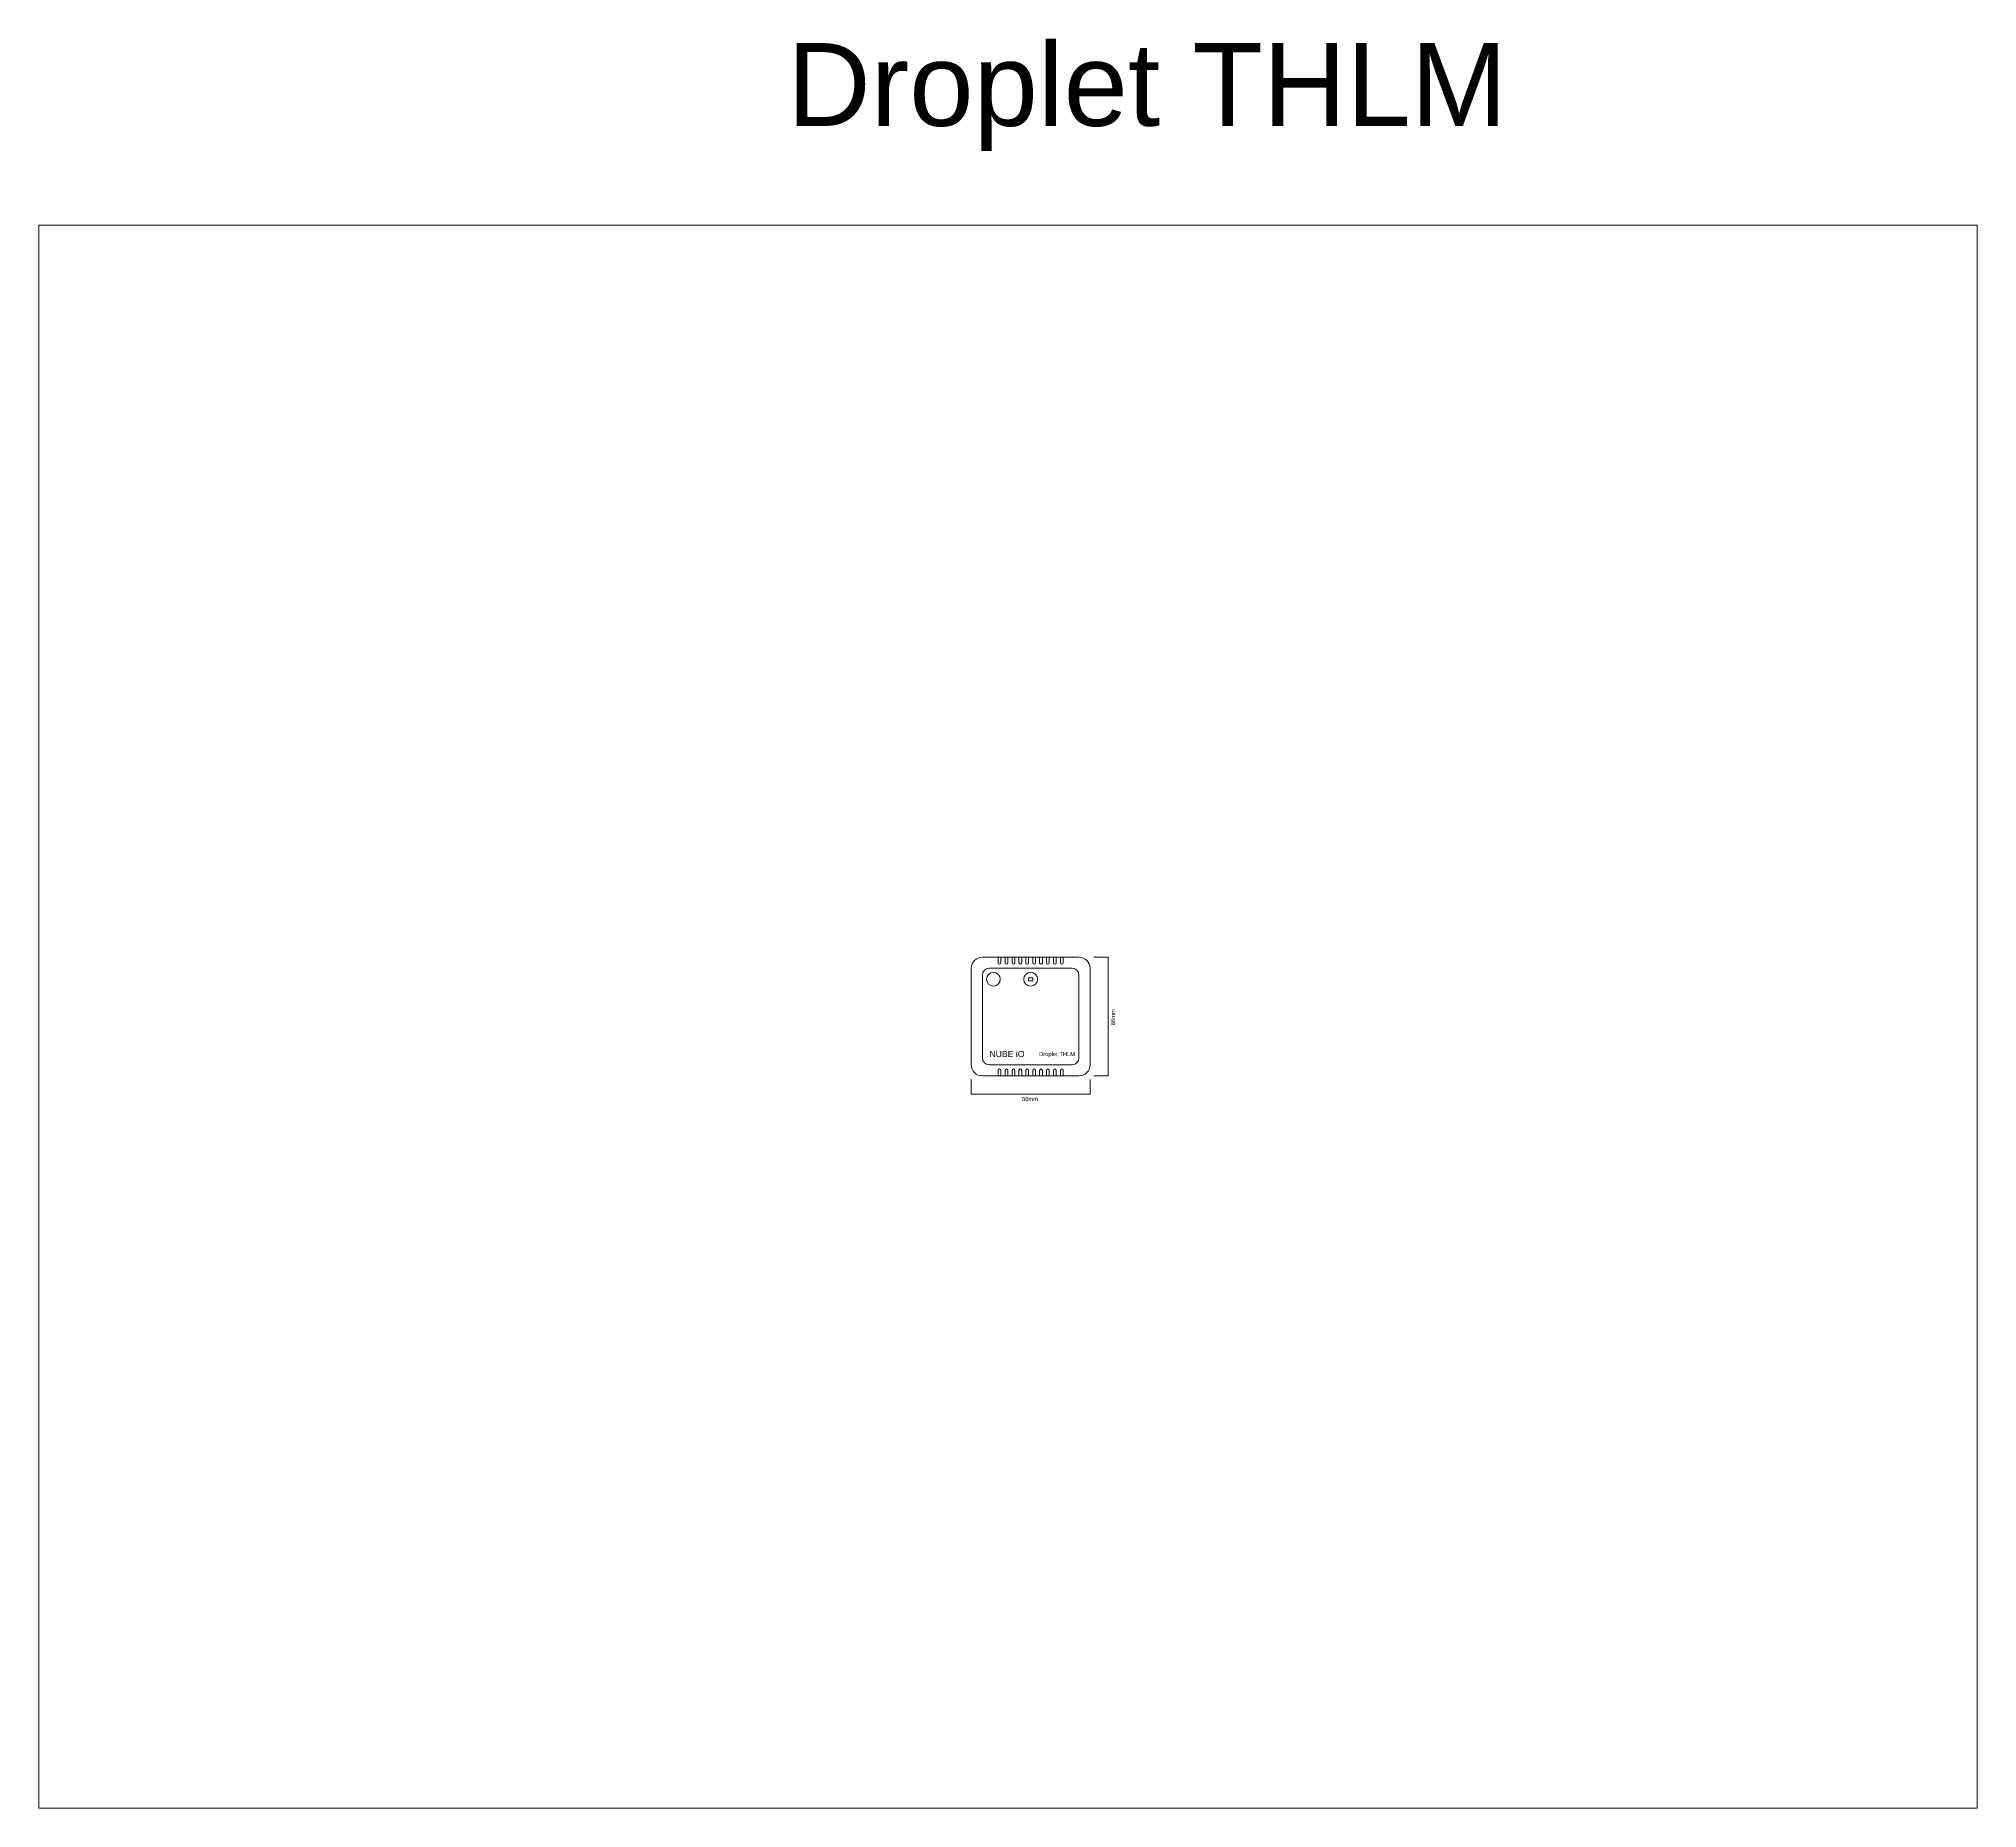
# Model space of a CAD drawing. Header units: millimetres. Extents: x 36850 to 38255, y 7910 to 9192.
import ezdxf

# ---------------------------------------------------------------- set-up
doc = ezdxf.new("R2010")
doc.units = ezdxf.units.MM
doc.layers.add('-COMPONENTS', color=7, linetype='Continuous', lineweight=9)
doc.styles.get("Standard").update_dxf_attribs({"font": 'arial.ttf'})

msp = doc.modelspace()

# ---------------------------------------------------------------- linework, layer by layer
at = {"layer": '-COMPONENTS'}
for p, q in [((36850.3, 9057.1), (36850.3, 7909.9)), ((38254.7, 9057.1), (36850.3, 9057.1)), ((38254.7, 7909.9), (38254.7, 9057.1)), ((37533.9, 8526.6), (37603.9, 8526.6)), ((37545.4, 8526.6), (37545.4, 8522.6)), ((37547.4, 8522.6), (37547.4, 8526.6)), ((37550.4, 8526.6), (37550.4, 8522.6)), ((37552.4, 8522.6), (37552.4, 8526.6)), ((37555.4, 8526.6), (37555.4, 8522.6)), ((37557.4, 8522.6), (37557.4, 8526.6)), ((37560.4, 8526.6), (37560.4, 8522.6)), ((37562.4, 8522.6), (37562.4, 8526.6)), ((37565.4, 8526.6), (37565.4, 8522.6)), ((37567.4, 8522.6), (37567.4, 8526.6)), ((37567.4, 8526.6), (37570.4, 8526.6)), ((37570.4, 8526.6), (37570.4, 8522.6)), ((37572.4, 8522.6), (37572.4, 8526.6)), ((37575.4, 8526.6), (37575.4, 8522.6)), ((37577.4, 8522.6), (37577.4, 8526.6)), ((37580.4, 8526.6), (37580.4, 8522.6)), ((37582.4, 8522.6), (37582.4, 8526.6)), ((37585.4, 8526.6), (37585.4, 8522.6)), ((37587.4, 8522.6), (37587.4, 8526.6)), ((37590.4, 8526.6), (37590.4, 8522.6)), ((37592.4, 8522.6), (37592.4, 8526.6)), ((37614.7, 8526.6), (37625.1, 8526.6)), ((37625.1, 8440.6), (37625.1, 8526.6)), ((37525.9, 8448.6), (37525.9, 8518.6)), ((37533.9, 8453.6), (37533.9, 8513.6)), ((37538.9, 8518.6), (37598.9, 8518.6)), ((37567.4, 8509.6), (37567.4, 8511.6)), ((37567.4, 8511.6), (37570.4, 8511.6)), ((37570.4, 8511.6), (37570.4, 8509.6)), ((37603.9, 8513.6), (37603.9, 8453.6)), ((37611.9, 8518.6), (37611.9, 8448.6)), ((37570.4, 8509.6), (37567.4, 8509.6)), ((37603.9, 8440.6), (37533.9, 8440.6)), ((37598.9, 8448.6), (37538.9, 8448.6)), ((37545.4, 8444.6), (37545.4, 8440.6)), ((37547.4, 8440.6), (37547.4, 8444.6)), ((37550.4, 8444.6), (37550.4, 8440.6)), ((37552.4, 8440.6), (37552.4, 8444.6)), ((37555.4, 8444.6), (37555.4, 8440.6)), ((37557.4, 8440.6), (37557.4, 8444.6)), ((37560.4, 8444.6), (37560.4, 8440.6)), ((37562.4, 8440.6), (37562.4, 8444.6)), ((37565.4, 8444.6), (37565.4, 8440.6)), ((37567.4, 8440.6), (37567.4, 8444.6)), ((37570.4, 8444.6), (37570.4, 8440.6)), ((37572.4, 8440.6), (37572.4, 8444.6)), ((37575.4, 8444.6), (37575.4, 8440.6)), ((37577.4, 8440.6), (37577.4, 8444.6)), ((37580.4, 8444.6), (37580.4, 8440.6)), ((37582.4, 8440.6), (37582.4, 8444.6)), ((37585.4, 8444.6), (37585.4, 8440.6)), ((37587.4, 8440.6), (37587.4, 8444.6)), ((37590.4, 8444.6), (37590.4, 8440.6)), ((37592.4, 8440.6), (37592.4, 8444.6)), ((37614.7, 8440.6), (37625.1, 8440.6)), ((37525.9, 8437.9), (37525.9, 8427.4)), ((37525.9, 8427.4), (37611.9, 8427.4)), ((37611.9, 8437.9), (37611.9, 8427.4)), ((36850.3, 7909.9), (38254.7, 7909.9))]:
    msp.add_line(p, q, dxfattribs=at)
for centre in [(37541.9, 8510.6), (37568.9, 8510.6)]:
    msp.add_circle(centre, 5, dxfattribs=at)
for centre, radius, start, end in [((37533.9, 8518.6), 8, 90, 180), ((37603.9, 8518.6), 8, 0, 90), ((37538.9, 8513.6), 5, 90, 180), ((37546.4, 8522.6), 1, 180, 0), ((37551.4, 8522.6), 1, 180, 0), ((37556.4, 8522.6), 1, 180, 0), ((37561.4, 8522.6), 1, 180, 0), ((37566.4, 8522.6), 1, 180, 0), ((37571.4, 8522.6), 1, 180, 0), ((37576.4, 8522.6), 1, 180, 0), ((37581.4, 8522.6), 1, 180, 0), ((37586.4, 8522.6), 1, 180, 0), ((37591.4, 8522.6), 1, 180, 0), ((37598.9, 8513.6), 5, 0, 90), ((37533.9, 8448.6), 8, 180, 270), ((37538.9, 8453.6), 5, 180, 270), ((37546.4, 8444.6), 1, 360, 180), ((37551.4, 8444.6), 1, 360, 180), ((37556.4, 8444.6), 1, 360, 180), ((37561.4, 8444.6), 1, 360, 180), ((37566.4, 8444.6), 1, 360, 180), ((37571.4, 8444.6), 1, 360, 180), ((37576.4, 8444.6), 1, 360, 180), ((37581.4, 8444.6), 1, 360, 180), ((37586.4, 8444.6), 1, 360, 180), ((37591.4, 8444.6), 1, 360, 180), ((37598.9, 8453.6), 5, 270, 0), ((37603.9, 8448.6), 8, 270, 0)]:
    msp.add_arc(centre, radius, start, end, dxfattribs=at)

# ---------------------------------------------------------------- texts
for s, height, rotation, p in [('Droplet THLM', 60, 360, (37392.5, 9129)), ('86mm', 3, 90, (37630.1, 8477.3)), ('NUBE iO', 4.5, 360, (37539, 8454.2)), ('Droplet THLM', 3, 360, (37575, 8454.9)), ('86mm', 3, 360, (37562.6, 8422.4))]:
    msp.add_text(s, height=height, rotation=rotation, dxfattribs=at).set_placement(p)

doc.saveas('drawing.dxf')
